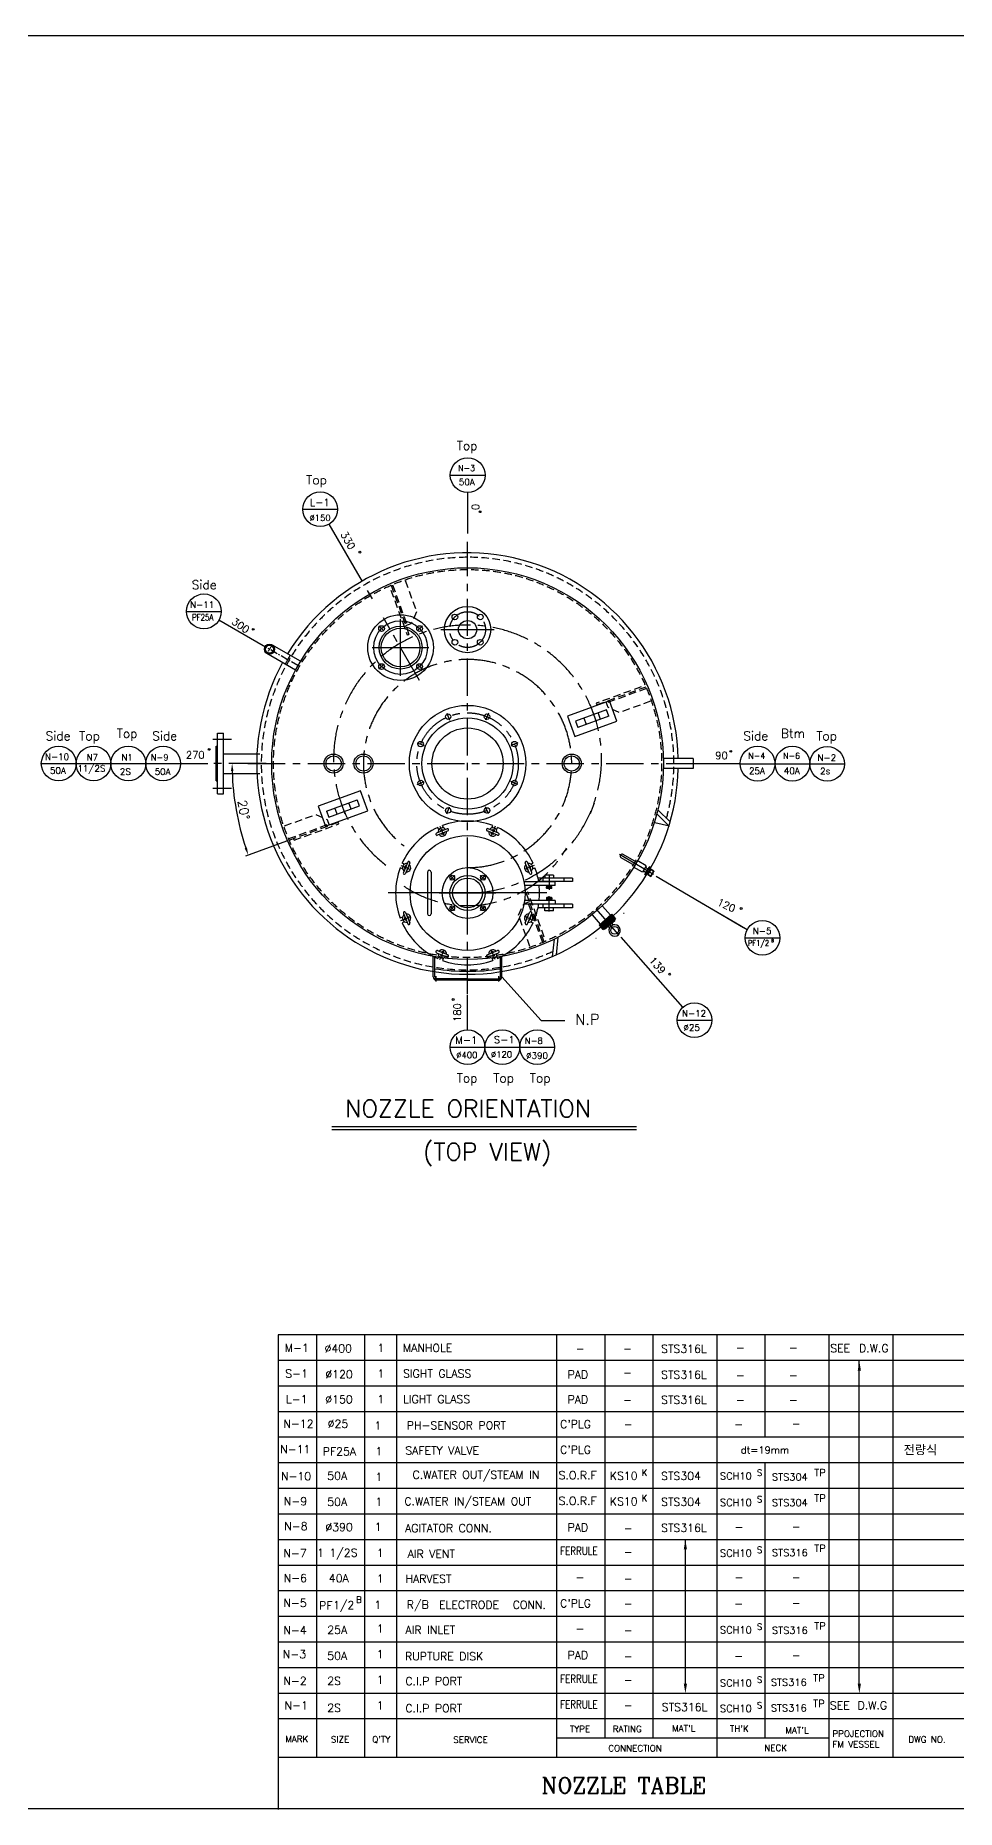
# Model space of a CAD drawing. Extents: x -31592 to 52943, y -66971 to 88202.
# Drawn here: x 3427 to 6511, y -3 to 5940 of the extents above; entities that cross this region are included whole.
import ezdxf
from ezdxf.enums import TextEntityAlignment as Align

# ---------------------------------------------------------------- set-up
doc = ezdxf.new("R2010")
doc.units = 0
doc.header["$LTSCALE"] = 100
doc.header["$MEASUREMENT"] = 0
for name, pattern in [('CADRA_SOLID', [0]), ('CENTER', [2, 1.25, -0.25, 0.25, -0.25]), ('CENTER2', [1.125, 0.75, -0.125, 0.125, -0.125]), ('HIDDEN', [0.375, 0.25, -0.125])]:
    doc.linetypes.add(name, pattern=pattern)
doc.layers.get('0').update_dxf_attribs({"linetype": 'CONTINUOUS'})
for name, color, linetype in [('1', 1, 'CENTER'), ('2', 2, 'HIDDEN'), ('29', 4, 'CADRA_SOLID'), ('4', 4, 'CONTINUOUS'), ('CEN', 1, 'CENTER'), ('HIDDEN', 2, 'HIDDEN'), ('L1', 1, 'CENTER'), ('L3', 3, 'CONTINUOUS'), ('치수선', 4, 'CONTINUOUS')]:
    doc.layers.add(name, color=color, linetype=linetype)
doc.styles.add('ROMANC', font='romanc', dxfattribs={"height": 2.5})
doc.styles.add('ROMANS', font='romans.shx')
doc.styles.get("Standard").update_dxf_attribs({"font": ''})
doc.styles.get('Standard').set_extended_font_data('DotumChe')
doc.dimstyles.get("Standard").update_dxf_attribs({"dimscale": 10, "dimtxt": 3, "dimasz": 2.5, "dimexe": 1, "dimexo": 1, "dimgap": 1, "dimtad": 1, "dimdec": 1, "dimzin": 0, "dimdsep": 46, "dimtxsty": 'ROMANS', "dimcen": 1, "dimclrd": 256, "dimclre": 256, "dimclrt": 256, "dimadec": 0, "dimazin": 0, "dimtfac": 1, "dimtdec": 1, "dimtmove": 0, "dimatfit": 3, "dimfxl": 1, "dimtolj": 1, "dimtzin": 0, "dimlwd": -1, "dimlwe": -1, "dimarcsym": 0})

# ---------------------------------------------------------------- blocks, each defined once
blk = doc.blocks.new('*D114')
at = {"layer": '4', "linetype": 'Continuous', "transparency": 16777216}
for p, q in [((4128.3, 3500.9), (4075.1, 3500.9)), ((4267, 3241.2), (4129.7, 3191.2))]:
    blk.add_line(p, q, dxfattribs=at)
blk.add_arc((4980.5, 3500.9), 895.5, 181.59968, 198.40032, dxfattribs=at)
for points in [[(4081.3, 3475.9), (4089.6, 3476), (4085.1, 3500.9)], [(4134.8, 3219.6), (4126.9, 3216.9), (4139.1, 3194.7)]]:
    blk.add_solid(points, dxfattribs=at)
at = {"layer": '4', "linetype": 'Continuous', "lineweight": -2, "transparency": 16777216, "insert": (4124, 3345.7), "char_height": 30, "attachment_point": 5, "rotation": 280.27465, "style": 'ROMANS'}
blk.add_mtext('\\A1;20°', dxfattribs=at)

msp = doc.modelspace()

# ---------------------------------------------------------------- linework, layer by layer
at = {"color": 1, "linetype": 'CENTER', "lineweight": -2}
msp.add_line((4873.7, 2728.3), (4873.7, 4244.14), dxfattribs=at)
at = {"linetype": 'Continuous', "lineweight": -2}
for p, q in [((4297.09, 3814.2), (4201.66, 3869.29)), ((4314.09, 3843.64), (4218.66, 3898.74)), ((5629.7, 3517.92), (5529.7, 3517.92)), ((5629.7, 3483.92), (5529.7, 3483.92)), ((4873.7, 2779.92), (4769.7, 2779.92)), ((4873.7, 2774.92), (4769.7, 2774.92)), ((4873.7, 2779.92), (4977.7, 2779.92)), ((4873.7, 2774.92), (4977.7, 2774.92))]:
    msp.add_line(p, q, dxfattribs=at)
at = {"lineweight": -2}
for p, q in [((5349.05, 3710.85), (5208.09, 3659.55)), ((5373.67, 3643.19), (5349.05, 3710.85)), ((5208.09, 3659.55), (5232.72, 3591.89)), ((5232.72, 3591.89), (5373.67, 3643.19)), ((5338.8, 3680.52), (5235.44, 3642.9)), ((5235.44, 3642.9), (5242.96, 3622.22)), ((5346.33, 3659.85), (5242.96, 3622.22)), ((5346.33, 3659.85), (5338.8, 3680.52)), ((4514.69, 3409.95), (4373.73, 3358.65)), ((4539.31, 3342.29), (4514.69, 3409.95)), ((4373.73, 3358.65), (4398.36, 3290.99)), ((4398.36, 3290.99), (4539.31, 3342.29)), ((4401.08, 3341.99), (4504.44, 3379.62)), ((4401.08, 3341.99), (4408.6, 3321.32)), ((4408.6, 3321.32), (4511.97, 3358.94)), ((4511.97, 3358.94), (4504.44, 3379.62)), ((4805.15, 3282.56), (4770.04, 3268.02)), ((4808.21, 3275.17), (4773.11, 3260.63)), ((4777.02, 3278.62), (4773.68, 3286.68)), ((4792.72, 3285.13), (4789.38, 3293.19)), ((4974.3, 3260.63), (4939.19, 3275.17)), ((4977.36, 3268.02), (4942.25, 3282.56)), ((4954.68, 3285.13), (4958.02, 3293.19)), ((4970.38, 3278.62), (4973.72, 3286.68)), ((5500.88, 3303.16), (5549.6, 3291.82)), ((4655.99, 3148.4), (4647.93, 3151.74)), ((4662.5, 3164.1), (4654.44, 3167.44)), ((4673.1, 3171.08), (4658.56, 3135.97)), ((4680.49, 3168.02), (4665.95, 3132.91)), ((5081.45, 3132.91), (5066.91, 3168.02)), ((5088.85, 3135.97), (5074.3, 3171.08)), ((5084.91, 3164.1), (5092.97, 3167.44)), ((5091.41, 3148.4), (5099.47, 3151.74)), ((5459.59, 3136.53), (5429.36, 3154.31)), ((5472.25, 3158.06), (5442.02, 3175.84)), ((5472.25, 3158.06), (5459.59, 3136.53)), ((4739.56, 3137.42), (4739.56, 2997.42)), ((4751.56, 3137.42), (4751.56, 2997.42)), ((5167.2, 3104.92), (5062.41, 3104.92)), ((5167.2, 3092.92), (5064.46, 3092.92)), ((5224.94, 3117.42), (5109.46, 3117.42)), ((5224.94, 3105.42), (5111.69, 3105.42)), ((5126.2, 3117.42), (5126.2, 3105.42)), ((5132.7, 3127.42), (5132.7, 3117.42)), ((5161.7, 3127.42), (5132.7, 3127.42)), ((5161.7, 3117.42), (5132.7, 3117.42)), ((5138.2, 3092.42), (5138.2, 3092.92)), ((5156.2, 3092.42), (5138.2, 3092.42)), ((5139.2, 3082.42), (5139.2, 3092.42)), ((5155.2, 3082.42), (5155.2, 3092.42)), ((5156.2, 3092.42), (5156.2, 3092.92)), ((5161.7, 3127.42), (5161.7, 3117.42)), ((5167.2, 3092.92), (5167.2, 3104.92)), ((5196.2, 3117.42), (5196.2, 3105.42)), ((5224.94, 3117.42), (5224.94, 3105.42)), ((5167.2, 3041.92), (5064.46, 3041.92)), ((5138.2, 3088.42), (5139.2, 3089.42)), ((5138.2, 3088.42), (5156.2, 3088.42)), ((5138.2, 3083.42), (5138.2, 3088.42)), ((5138.2, 3083.42), (5156.2, 3083.42)), ((5139.2, 3082.42), (5138.2, 3083.42)), ((5139.2, 3052.42), (5138.2, 3051.42)), ((5138.2, 3051.42), (5138.2, 3046.42)), ((5138.2, 3051.42), (5156.2, 3051.42)), ((5138.2, 3046.42), (5139.2, 3045.42)), ((5138.2, 3046.42), (5156.2, 3046.42)), ((5138.2, 3042.42), (5138.2, 3041.92)), ((5156.2, 3042.42), (5138.2, 3042.42)), ((5155.2, 3089.42), (5139.2, 3089.42)), ((5155.2, 3082.42), (5139.2, 3082.42)), ((5139.2, 3052.42), (5139.2, 3042.42)), ((5155.2, 3052.42), (5139.2, 3052.42)), ((5155.2, 3045.42), (5139.2, 3045.42)), ((5155.2, 3089.42), (5156.2, 3088.42)), ((5155.2, 3082.42), (5156.2, 3083.42)), ((5155.2, 3052.42), (5156.2, 3051.42)), ((5155.2, 3052.42), (5155.2, 3042.42)), ((5155.2, 3045.42), (5156.2, 3046.42)), ((5156.2, 3083.42), (5156.2, 3088.42)), ((5156.2, 3051.42), (5156.2, 3046.42)), ((5156.2, 3042.42), (5156.2, 3041.92)), ((5167.2, 3041.92), (5167.2, 3029.92)), ((4655.99, 2986.44), (4647.93, 2983.1)), ((4658.56, 2998.87), (4673.1, 2963.76)), ((4665.95, 3001.93), (4680.49, 2966.82)), ((5167.2, 3029.92), (5062.41, 3029.92)), ((5066.91, 2966.82), (5081.45, 3001.93)), ((5074.3, 2963.76), (5088.85, 2998.87)), ((5091.41, 2986.44), (5099.47, 2983.1)), ((5224.94, 3017.42), (5109.46, 3017.42)), ((5224.94, 3029.42), (5111.69, 3029.42)), ((5126.2, 3029.42), (5126.2, 3017.42)), ((5161.7, 3017.42), (5132.7, 3017.42)), ((5132.7, 3007.42), (5132.7, 3017.42)), ((5161.7, 3007.42), (5132.7, 3007.42)), ((5161.7, 3007.42), (5161.7, 3017.42)), ((5196.2, 3029.42), (5196.2, 3017.42)), ((5224.94, 3029.42), (5224.94, 3017.42)), ((5290.81, 2994.6), (5317.93, 2963.33)), ((5314.14, 2960.08), (5355.92, 2995.88)), ((5326.06, 3022.66), (5352.12, 2992.62)), ((5327.25, 2944.97), (5369.03, 2980.77)), ((5332.68, 2946.33), (5366.88, 2975.63)), ((5355.92, 2995.88), (5369.03, 2980.77)), ((5365.23, 2977.51), (5365.25, 2977.49)), ((5365.23, 2977.51), (5366.87, 2975.62)), ((4662.5, 2970.74), (4654.44, 2967.4)), ((5084.91, 2970.74), (5092.97, 2967.4)), ((5163.3, 2912.3), (5157.42, 2854.44)), ((5176.01, 2918.73), (5170.06, 2860.13)), ((5303.29, 2916.3), (5303.95, 2915.5)), ((5314.14, 2960.08), (5327.25, 2944.97)), ((5317.46, 2963.88), (5317.93, 2963.33)), ((5331.05, 2948.22), (5332.68, 2946.33)), ((5344.08, 2956.1), (5349, 2950.43)), ((5349, 2950.43), (5360.39, 2960.19)), ((5355.47, 2965.86), (5360.39, 2960.19)), ((4770.04, 2866.82), (4805.15, 2852.28)), ((4773.11, 2874.21), (4808.21, 2859.67)), ((4777.02, 2856.22), (4773.68, 2848.16)), ((4939.19, 2859.67), (4974.3, 2874.21)), ((4942.25, 2852.28), (4977.36, 2866.82)), ((4970.38, 2856.22), (4973.72, 2848.16)), ((4792.72, 2849.71), (4789.38, 2841.65)), ((4954.68, 2849.71), (4958.02, 2841.65)), ((4419.55, 2284.6), (5439.48, 2284.6))]:
    msp.add_line(p, q, dxfattribs=at)
at = {"color": 7, "lineweight": -2}
msp.add_line((5629.7, 3517.92), (5629.7, 3483.92), dxfattribs=at)
at = {"color": 1, "linetype": 'CENTER', "lineweight": -2, "ltscale": 7}
for p, q in [((5147.2, 3129.55), (5147.2, 3077.72)), ((5147.2, 3005.29), (5147.2, 3057.12))]:
    msp.add_line(p, q, dxfattribs=at)
at = {"color": 4, "lineweight": -2}
for p, q in [((5329.33, 2973.1), (5342.44, 2957.99)), ((5331.23, 2974.73), (5344.34, 2959.61)), ((5333.13, 2976.35), (5346.24, 2961.24)), ((5336.93, 2979.61), (5350.04, 2964.5)), ((5338.82, 2981.23), (5351.94, 2966.12)), ((5340.72, 2982.86), (5353.84, 2967.75)), ((5342.62, 2984.49), (5355.73, 2969.38)), ((5344.52, 2986.12), (5357.63, 2971)), ((5346.42, 2987.74), (5359.53, 2972.63)), ((5348.32, 2989.37), (5361.43, 2974.26)), ((5350.22, 2991), (5363.33, 2975.89)), ((5352.12, 2992.62), (5365.25, 2977.49)), ((5354.02, 2994.25), (5367.14, 2979.13)), ((5316.03, 2961.71), (5329.14, 2946.61)), ((5317.91, 2963.36), (5331.03, 2948.25)), ((5319.83, 2964.96), (5332.94, 2949.85)), ((5321.73, 2966.59), (5334.84, 2951.48)), ((5323.63, 2968.22), (5336.74, 2953.1)), ((5325.53, 2969.84), (5338.64, 2954.73)), ((5327.43, 2971.47), (5340.54, 2956.36))]:
    msp.add_line(p, q, dxfattribs=at)
at = {"linetype": 'CENTER2', "lineweight": -2, "ltscale": 20}
for p, q in [((4758.7, 2785.92), (4758.7, 2854.49)), ((4763.7, 2785.92), (4763.7, 2853.67)), ((4983.7, 2785.92), (4983.7, 2853.67)), ((4988.7, 2785.92), (4988.7, 2854.49))]:
    msp.add_line(p, q, dxfattribs=at)
at = {"color": 4, "linetype": 'ByBlock', "lineweight": -2}
for p, q in [((6185.75, 418.35), (6185.75, 1501.09)), ((5603.17, 418.35), (5603.17, 900.65)), ((5259.09, 386.18), (5280.93, 386.18)), ((5421.72, 386.18), (5446, 386.18)), ((5613.49, 386.18), (5635.33, 386.18))]:
    msp.add_line(p, q, dxfattribs=at)
at = {"linetype": 'Continuous', "lineweight": -2}
for centre, radius in [((4873.7, 3500.92), 656), ((4649.34, 3889.52), 110), ((4873.7, 3949.64), 77.5), ((4831.28, 3992.07), 9.5), ((4916.13, 3992.07), 9.5), ((4585.7, 3953.16), 9.5), ((4649.34, 3889.52), 72), ((4649.34, 3889.52), 65), ((4712.98, 3953.16), 9.5), ((4873.7, 3949.64), 30.55), ((4210.33, 3883.92), 17), ((4210.33, 3883.92), 13.4), ((4831.28, 3907.21), 9.5), ((4916.13, 3907.21), 9.5), ((4585.7, 3825.88), 9.5), ((4712.98, 3825.88), 9.5), ((4873.7, 3500.92), 195), ((4808.65, 3657.98), 9), ((4938.76, 3657.98), 9), ((4716.64, 3565.98), 9), ((5030.76, 3565.98), 9), ((4716.64, 3435.86), 9), ((5030.76, 3435.86), 9), ((4808.65, 3343.86), 9), ((4938.76, 3343.86), 9)]:
    msp.add_circle(centre, radius, dxfattribs=at)
at = {"color": 1, "linetype": 'CENTER', "lineweight": -2}
msp.add_circle((4873.7, 3949.64), 60, dxfattribs=at)
at = {"lineweight": -2}
for centre, radius in [((4424.98, 3500.92), 32), ((4424.98, 3500.92), 25.4), ((4524.98, 3500.92), 32), ((4524.98, 3500.92), 25.4), ((5222.42, 3500.92), 32), ((5222.42, 3500.92), 25.4), ((4873.7, 3067.42), 192.5), ((4873.7, 3067.42), 85), ((4822.44, 3118.69), 8), ((4873.7, 3067.42), 59), ((4873.7, 3067.42), 50), ((4924.97, 3118.69), 8), ((4822.44, 3016.16), 8), ((4924.97, 3016.16), 8), ((5366.17, 2942.09), 12.91)]:
    msp.add_circle(centre, radius, dxfattribs=at)
at = {"linetype": 'Continuous', "lineweight": -2}
for start, end in [(1.379777, 148.620223), (151.379777, 358.620223)]:
    msp.add_arc((4873.7, 3500.92), 706, start, end, dxfattribs=at)
at = {"lineweight": -2}
for centre, radius, start, end in [((4873.7, 3500.92), 696, 148.600395, 151.399605), ((4873.7, 3067.42), 241, 114.520851, 155.479149), ((4789.13, 3271.6), 14, 39.10155, 185.89845), ((4789.13, 3271.6), 14, 219.10155, 5.89845), ((4789.13, 3271.6), 7.1, 56.789891, 168.210109), ((4789.13, 3271.6), 7.1, 236.789891, 348.210109), ((4873.7, 3067.42), 241, 69.520851, 110.479149), ((4806.68, 3278.87), 4, 292.5, 112.5), ((4940.72, 3278.87), 4, 67.5, 247.5), ((4958.28, 3271.6), 14, 174.10155, 320.89845), ((4958.28, 3271.6), 14, 354.10155, 140.89845), ((4958.28, 3271.6), 7.1, 191.789891, 303.210109), ((4958.28, 3271.6), 7.1, 11.789891, 123.210109), ((4873.7, 3067.42), 241, 24.520851, 65.479149), ((4771.58, 3264.33), 4, 112.5, 292.5), ((4975.83, 3264.33), 4, 247.5, 67.5), ((4873.7, 3067.42), 241, 159.520851, 200.479149), ((4669.52, 3151.99), 14, 84.10155, 230.89845), ((4669.52, 3151.99), 7.1, 101.789891, 213.210109), ((4669.52, 3151.99), 14, 264.10155, 50.89845), ((4669.52, 3151.99), 7.1, 281.789891, 33.210109), ((4676.8, 3169.55), 4, 337.5, 157.5), ((5077.88, 3151.99), 14, 129.10155, 275.89845), ((5070.61, 3169.55), 4, 22.5, 202.5), ((5077.88, 3151.99), 7.1, 146.789891, 258.210109), ((5077.88, 3151.99), 14, 309.10155, 95.89845), ((5077.88, 3151.99), 7.1, 326.789891, 78.210109), ((4873.7, 3067.42), 241, 8.951692, 20.479149), ((4662.25, 3134.44), 4, 157.5, 337.5), ((4745.56, 3137.42), 6, 0, 180), ((5085.15, 3134.44), 4, 202.5, 22.5), ((4873.7, 3067.42), 241, 353.926214, 6.073786), ((4669.52, 2982.85), 14, 129.10155, 275.89845), ((4662.25, 3000.4), 4, 22.5, 202.5), ((4669.52, 2982.85), 7.1, 146.789891, 258.210109), ((4669.52, 2982.85), 14, 309.10155, 95.89845), ((4669.52, 2982.85), 7.1, 326.789891, 78.210109), ((4745.56, 2997.42), 6, 180, 0), ((5077.88, 2982.85), 14, 84.10155, 230.89845), ((5077.88, 2982.85), 7.1, 101.789891, 213.210109), ((5077.88, 2982.85), 14, 264.10155, 50.89845), ((5077.88, 2982.85), 7.1, 281.789891, 33.210109), ((5085.15, 3000.4), 4, 337.5, 157.5), ((4873.7, 3067.42), 241, 339.520851, 351.048308), ((4873.7, 3067.42), 241, 204.520851, 245.479149), ((4676.8, 2965.29), 4, 202.5, 22.5), ((4873.7, 3067.42), 241, 294.520851, 335.479149), ((5070.61, 2965.29), 4, 157.5, 337.5), ((5366.17, 2942.09), 19.12, 154.051655, 107.841971), ((4771.58, 2870.51), 4, 67.5, 247.5), ((4789.13, 2863.24), 14, 174.10155, 320.89845), ((4789.13, 2863.24), 14, 354.10155, 140.89845), ((4789.13, 2863.24), 7.1, 191.789891, 303.210109), ((4789.13, 2863.24), 7.1, 11.789891, 123.210109), ((4806.68, 2855.97), 4, 247.5, 67.5), ((4940.72, 2855.97), 4, 112.5, 292.5), ((4958.28, 2863.24), 14, 39.10155, 185.89845), ((4958.28, 2863.24), 14, 219.10155, 5.89845), ((4958.28, 2863.24), 7.1, 56.789891, 168.210109), ((4958.28, 2863.24), 7.1, 236.789891, 348.210109), ((4975.83, 2870.51), 4, 292.5, 112.5), ((4873.7, 3500.92), 696, 260.906504, 279.093496), ((4873.7, 3067.42), 241, 249.520851, 290.479149)]:
    msp.add_arc(centre, radius, start, end, dxfattribs=at)
at = {"linetype": 'Continuous', "lineweight": -2, "ltscale": 20}
for centre, radius, start, end in [((4769.7, 2785.92), 11, 180, 270), ((4769.7, 2785.92), 6, 180, 270), ((4977.7, 2785.92), 6, 270, 0), ((4977.7, 2785.92), 11, 270, 0)]:
    msp.add_arc(centre, radius, start, end, dxfattribs=at)
at = {"color": 4, "linetype": 'ByBlock', "lineweight": -2}
for points in [[(6191.13, 1467.33), (6180.41, 1467.33), (6185.77, 1499.49)], [(5608.53, 868.25), (5597.81, 868.25), (5603.17, 900.42)], [(5608.53, 418.35), (5597.81, 418.35), (5603.17, 386.18)], [(6191.11, 418.35), (6180.38, 418.35), (6185.75, 386.18)]]:
    msp.add_solid(points, dxfattribs=at)
at = {"layer": '1', "linetype": 'CENTER', "lineweight": -2, "ltscale": 0.2}
for p, q in [((4305.59, 3828.92), (4189.62, 3895.87)), ((4781.16, 3290.83), (4796.1, 3254.77)), ((4966.24, 3290.83), (4951.31, 3254.77)), ((4650.3, 3159.96), (4686.35, 3145.02)), ((5097.11, 3159.96), (5061.05, 3145.02)), ((4650.3, 2974.88), (4686.35, 2989.82)), ((5097.11, 2974.88), (5061.05, 2989.82)), ((4781.16, 2844.02), (4796.1, 2880.07)), ((4966.24, 2844.02), (4951.31, 2880.07))]:
    msp.add_line(p, q, dxfattribs=at)
at = {"layer": '1', "linetype": 'Continuous', "lineweight": -2}
msp.add_arc((4210.33, 3883.92), 14.9, 240.557298, 150, dxfattribs=at)
at = {"layer": '1', "linetype": 'CENTER', "lineweight": -2, "ltscale": 0.2}
msp.add_arc((4873.7, 3500.92), 766, 148.728318, 151.271682, dxfattribs=at)
at = {"layer": '2', "lineweight": -2}
for p, q in [((4664.93, 4113.89), (4703.14, 4008.91)), ((4616.9, 4082.11), (4671.61, 3931.78)), ((4617.41, 4098.26), (4677.6, 3932.89)), ((4622.1, 4099.97), (4671.11, 3965.33)), ((4703.14, 4008.91), (4685.2, 3970.46)), ((4666.41, 3963.62), (4685.2, 3970.46)), ((4671.61, 3931.78), (4677.25, 3933.83)), ((5454.89, 3757.72), (5304.56, 3703.01)), ((5471.04, 3757.22), (5305.67, 3697.03)), ((5472.75, 3752.52), (5338.11, 3703.51)), ((5304.56, 3703.01), (5306.61, 3697.37)), ((5336.4, 3708.21), (5343.24, 3689.42)), ((5381.69, 3671.49), (5343.24, 3689.42)), ((5486.67, 3709.7), (5381.69, 3671.49)), ((4260.73, 3292.14), (4365.71, 3330.35)), ((4365.71, 3330.35), (4404.17, 3312.42)), ((4274.65, 3249.32), (4409.3, 3298.33)), ((4276.36, 3244.62), (4441.73, 3304.81)), ((4292.51, 3244.12), (4442.85, 3298.83)), ((4411.01, 3293.63), (4404.17, 3312.42)), ((4442.85, 3298.83), (4440.79, 3304.47)), ((4292.51, 3244.12), (4290.46, 3249.75)), ((5044.27, 2992.93), (5062.2, 3031.38)), ((5080.99, 3038.22), (5062.2, 3031.38)), ((5130, 2903.58), (5069.81, 3068.95)), ((5075.79, 3070.06), (5070.15, 3068.01)), ((5130.51, 2919.73), (5075.79, 3070.06)), ((5125.3, 2901.87), (5076.29, 3036.51)), ((5082.48, 2887.95), (5044.27, 2992.93))]:
    msp.add_line(p, q, dxfattribs=at)
at = {"layer": '2', "color": 1, "linetype": 'CENTER', "lineweight": -2}
for p, q in [((4803.98, 3669.24), (4813.58, 3646.07)), ((4943.42, 3669.24), (4933.83, 3646.07)), ((4705.38, 3570.64), (4728.55, 3561.04)), ((5042.02, 3570.64), (5018.85, 3561.04)), ((4705.38, 3431.2), (4728.55, 3440.8)), ((5042.02, 3431.2), (5018.85, 3440.8)), ((4803.98, 3332.6), (4813.58, 3355.77)), ((4943.42, 3332.6), (4933.83, 3355.77))]:
    msp.add_line(p, q, dxfattribs=at)
msp.add_circle((4873.7, 3500.92), 170, dxfattribs=at)
at = {"layer": '29', "color": 3, "linetype": 'HIDDEN', "lineweight": -2}
msp.add_circle((4873.7, 3500.92), 650, dxfattribs=at)
msp.add_arc((4873.7, 3500.92), 691, 344.590259, 294.400986, dxfattribs=at)
at = {"layer": '4', "lineweight": -2}
for p, q in [((0, 5940.03), (8481.17, 5940.03)), ((0, 5940.03), (8481.17, 5940.03)), ((4815.87, 4467.33), (4932.42, 4467.33)), ((4874.15, 4271.32), (4874.15, 4408.69)), ((4321.84, 4352.87), (4438.39, 4352.87)), ((4521.54, 4110.88), (4410.53, 4303.16)), ((4555.37, 4052.29), (4538.94, 4080.75)), ((3932.38, 4010.75), (4048.93, 4010.75)), ((4055.95, 3467.44), (4055.95, 3533.87)), ((3446.12, 3500.92), (3562.67, 3500.92)), ((3562.67, 3500.92), (3679.22, 3500.92)), ((3679.22, 3500.92), (3795.77, 3500.92)), ((3795.77, 3500.92), (3912.32, 3500.92)), ((3912.32, 3500.92), (4004.05, 3500.92)), ((5648.66, 3500.92), (5786.81, 3500.65)), ((5786.82, 3499.92), (5903.36, 3499.92)), ((5903.36, 3499.92), (6019.9, 3499.92)), ((6019.9, 3499.92), (6136.45, 3499.92)), ((5469.46, 3153.32), (5469.67, 3152.62)), ((5469.76, 3153.82), (5470.23, 3152.3)), ((5470.05, 3154.33), (5470.79, 3151.97)), ((5470.35, 3154.84), (5471.34, 3151.64)), ((5475.62, 3149.13), (5479.04, 3149.9)), ((5461.26, 3139.37), (5464.76, 3140.45)), ((5469.74, 3134.09), (5468.77, 3138.09)), ((5470.06, 3134.63), (5469.29, 3137.78)), ((5470.37, 3135.17), (5469.81, 3137.48)), ((5470.69, 3135.7), (5470.33, 3137.17)), ((5471.01, 3136.24), (5470.85, 3136.86)), ((5476.17, 3148.81), (5478.74, 3149.39)), ((5476.71, 3148.48), (5478.43, 3148.87)), ((5477.26, 3148.16), (5478.13, 3148.36)), ((5643.35, 3041.95), (5785.57, 2959.84)), ((5785.57, 2959.84), (5810.43, 2945.49)), ((5803.02, 2917.05), (5919.57, 2917.05)), ((4873.7, 2609.33), (4873.7, 2724.53)), ((5575.24, 2641.31), (5691.79, 2641.31)), ((4815.43, 2551.05), (4931.98, 2551.05)), ((4931.98, 2551.05), (5048.53, 2551.05)), ((5048.53, 2551.05), (5165.08, 2551.05)), ((4419.55, 2274.89), (5439.48, 2274.89)), ((0, 0), (8481.17, 0)), ((0, 0), (8481.17, 0))]:
    msp.add_line(p, q, dxfattribs=at)
at = {"layer": '4', "color": 1, "linetype": 'CENTER', "lineweight": -2}
for p, q in [((4713.14, 3779.03), (4591.78, 3989.23)), ((4020.84, 3583), (4083.24, 3583)), ((4199.17, 3500.65), (4019.44, 3500.65)), ((4124.55, 3500.92), (4098.96, 3500.92)), ((4138.32, 3500.92), (5648.66, 3500.92)), ((4020.84, 3418.3), (4083.24, 3418.3))]:
    msp.add_line(p, q, dxfattribs=at)
at = {"layer": '4', "color": 1, "linetype": 'CENTER', "lineweight": -2, "ltscale": 20}
for p, q in [((4649.34, 3794.45), (4649.34, 3984.59)), ((4593.45, 3945.41), (4576.45, 3962.41)), ((4705.23, 3945.41), (4722.23, 3962.41)), ((4784.22, 3949.64), (4962.99, 3949.64)), ((4554.27, 3889.52), (4744.41, 3889.52)), ((4593.45, 3833.63), (4576.45, 3816.63)), ((4705.23, 3833.63), (4722.23, 3816.63)), ((4873.7, 2972.35), (4873.7, 3162.49)), ((4830.44, 3110.68), (4814.43, 3126.69)), ((4916.96, 3110.68), (4932.97, 3126.69)), ((4778.63, 3067.42), (4968.77, 3067.42)), ((4830.44, 3024.16), (4814.43, 3008.15)), ((4916.96, 3024.16), (4932.97, 3008.15))]:
    msp.add_line(p, q, dxfattribs=at)
at = {"layer": '4', "linetype": 'Continuous', "lineweight": -2}
for p, q in [((4189.62, 3895.87), (4041.12, 3981.61)), ((5658.66, 3500.92), (5768.58, 3500.92)), ((5548.13, 3292.16), (5507.68, 3332.38)), ((5552.03, 3305.21), (5511.12, 3345.89)), ((5505.2, 3124.2), (5798.26, 2951.86)), ((4988.7, 2785.92), (5120.2, 2639.92)), ((5120.2, 2639.92), (5199.2, 2639.92))]:
    msp.add_line(p, q, dxfattribs=at)
at = {"layer": '4', "color": 7, "lineweight": -2}
for p, q in [((4036.19, 3399.09), (4036.19, 3602.22)), ((4036.19, 3602.22), (4055.95, 3602.22)), ((4055.95, 3399.09), (4055.95, 3602.22)), ((4031.8, 3558.78), (4036.19, 3558.78)), ((4031.8, 3442.52), (4031.8, 3558.78)), ((4055.95, 3533.87), (4178.48, 3533.87)), ((4055.95, 3467.44), (4178.51, 3467.44)), ((4031.8, 3442.52), (4036.19, 3442.52)), ((4036.19, 3399.09), (4055.95, 3399.09)), ((5432.59, 3159.36), (5388.14, 3185.51)), ((5439.18, 3170.56), (5394.72, 3196.7)), ((5469.21, 3152.9), (5477.82, 3147.83)), ((5480.91, 3153.09), (5474.53, 3142.23)), ((5486.08, 3150.05), (5479.7, 3139.2)), ((5482.91, 3154.69), (5480.91, 3153.09)), ((5486.51, 3152.57), (5482.91, 3154.69)), ((5486.51, 3152.57), (5486.08, 3150.05)), ((5462.63, 3141.7), (5471.24, 3136.64)), ((5467.72, 3128.86), (5468.15, 3131.38)), ((5471.32, 3126.74), (5467.72, 3128.86)), ((5468.15, 3131.38), (5474.53, 3142.23)), ((5474.67, 3132.65), (5471.26, 3134.66)), ((5471.32, 3126.74), (5473.32, 3128.34)), ((5473.32, 3128.34), (5479.7, 3139.2)), ((5478.99, 3130.11), (5475.55, 3132.13)), ((5477.83, 3128.13), (5488.46, 3146.21)), ((5486.87, 3122.81), (5477.83, 3128.13)), ((5482.97, 3146.77), (5479.56, 3148.78)), ((5487.3, 3144.23), (5483.85, 3146.26)), ((5486.87, 3122.81), (5497.5, 3140.89)), ((5486.87, 3122.81), (5488.92, 3123.34)), ((5497.5, 3140.89), (5488.46, 3146.21)), ((5488.92, 3123.34), (5498.03, 3138.84)), ((5497.5, 3140.89), (5498.03, 3138.84)), ((5395.7, 2999.55), (5397.81, 2999.68))]:
    msp.add_line(p, q, dxfattribs=at)
at = {"layer": '4', "color": 1, "linetype": 'CENTER', "lineweight": -2, "ltscale": 5.1}
for p, q in [((5496.58, 3129.27), (5382.95, 3196.09)), ((5379.64, 2928.53), (5304.18, 3013.9))]:
    msp.add_line(p, q, dxfattribs=at)
at = {"layer": '4', "color": 4, "lineweight": -2}
for p, q in [((5488.92, 3123.34), (5478.58, 3129.42)), ((5498.03, 3138.84), (5487.7, 3144.92)), ((6551.19, 1586.87), (4239.23, 1586.87)), ((4239.23, 1586.87), (4239.23, 1243.76)), ((4367.9, 1586.87), (4367.9, 1243.76)), ((4528.73, 1586.87), (4528.73, 1243.76)), ((4635.95, 1586.87), (4635.95, 1243.76)), ((5172.05, 1586.87), (5172.05, 1243.76)), ((5332.88, 1586.87), (5332.88, 1243.76)), ((5493.71, 1586.87), (5493.71, 1243.76)), ((5708.16, 1586.87), (5708.16, 1243.76)), ((5868.99, 1586.87), (5868.99, 1243.76)), ((6083.43, 1586.87), (6083.43, 171.55)), ((6297.87, 1586.87), (6297.87, 171.55)), ((4239.23, 1501.09), (4239.23, -3.1)), ((6551.19, 1501.09), (4239.23, 1501.09)), ((4367.9, 1501.09), (4367.9, 171.55)), ((4528.73, 1501.09), (4528.73, 171.55)), ((4635.95, 1501.09), (4635.95, 171.55)), ((5172.05, 1501.09), (5172.05, 171.55)), ((5332.88, 1501.09), (5332.88, 235.89)), ((5493.71, 1501.09), (5493.71, 235.89)), ((5708.16, 1501.09), (5708.16, 171.55)), ((5708.16, 1499.39), (5708.16, 1242.06)), ((6297.87, 1501.09), (6297.87, 1329.54)), ((6551.19, 1415.31), (4239.23, 1415.31)), ((6551.19, 1329.54), (4239.23, 1329.54)), ((6551.19, 1243.76), (4239.23, 1243.76)), ((6551.19, 1157.98), (4239.23, 1157.98)), ((5868.99, 1157.98), (5868.99, 235.89)), ((6551.19, 1072.21), (4239.23, 1072.21)), ((6551.19, 986.43), (4239.23, 986.43)), ((6551.19, 900.65), (4239.23, 900.65)), ((6551.19, 814.88), (4239.23, 814.88)), ((6551.19, 729.1), (4239.23, 729.1)), ((6551.19, 643.32), (4239.23, 643.32)), ((6551.19, 557.55), (4239.23, 557.55)), ((6551.19, 471.77), (4239.23, 471.77)), ((6551.19, 385.99), (4239.23, 385.99)), ((6551.19, 300.22), (4239.23, 300.22)), ((6083.43, 235.89), (5172.05, 235.89)), ((6658.41, 171.55), (4239.23, 171.55))]:
    msp.add_line(p, q, dxfattribs=at)
at = {"layer": '4', "color": 1, "linetype": 'CENTER', "lineweight": -2, "ltscale": 7}
msp.add_line((5139.49, 3067.42), (4607.91, 3067.42), dxfattribs=at)
at = {"layer": '4', "color": 1, "linetype": 'CENTER2', "lineweight": -2, "ltscale": 20}
for p, q in [((4768.7, 2770.93), (4768.7, 2788.93)), ((4978.7, 2770.93), (4978.7, 2788.93))]:
    msp.add_line(p, q, dxfattribs=at)
at = {"layer": '4', "lineweight": -2}
for centre, radius in [((4874.15, 4466.96), 58.28), ((4380.12, 4352.87), 58.28), ((4915.46, 4344.54), 2.98), ((4513.13, 4209.16), 2.98), ((3990.65, 4010.75), 58.28), ((4155.95, 3950.58), 2.98), ((3504.39, 3500.92), 58.28), ((3620.94, 3500.92), 58.28), ((3737.49, 3500.92), 58.28), ((3854.05, 3500.92), 58.28), ((4008.32, 3548.4), 2.98), ((5755.08, 3541.81), 2.98), ((5845.09, 3500.65), 58.28), ((5961.63, 3500.65), 58.28), ((6078.17, 3499.92), 58.28), ((5790.11, 3015.54), 2.98), ((5861.29, 2917.05), 58.28), ((5550.62, 2795.26), 2.98), ((4825.35, 2710.64), 2.98), ((5633.51, 2641.31), 58.28), ((4873.7, 2551.05), 58.28), ((4990.25, 2551.05), 58.28), ((5106.8, 2551.05), 58.28)]:
    msp.add_circle(centre, radius, dxfattribs=at)
at = {"layer": '4', "color": 7, "lineweight": -2}
for radius in [152.64, 119.17]:
    msp.add_circle((4873.7, 3500.92), radius, dxfattribs=at)
at = {"layer": '4', "color": 1, "linetype": 'CENTER', "lineweight": -2}
for centre, radius, start, end in [((4873.7, 3516.14), 448.72, 270, 232.379871), ((4873.7, 3500.92), 348.72, 270, 232.379871), ((4873.7, 3405.74), 380.73, 235.884363, 330.530417)]:
    msp.add_arc(centre, radius, start, end, dxfattribs=at)
at = {"layer": '4', "color": 7, "lineweight": -2}
for centre, radius, start, end in [((5391.43, 3191.1), 6.49, 59.541912, 239.541912), ((5489.58, 3148.12), 9.99, 150.193385, 175.904477), ((5477.53, 3155.21), 9.99, 303.179347, 328.890439), ((5476.7, 3126.22), 9.99, 123.179347, 148.890439), ((5503.34, 3125.29), 33.42, 149.541912, 163.730549), ((5464.65, 3133.31), 9.99, 330.193385, 355.904477), ((5503.34, 3125.29), 33.42, 135.353275, 149.541912), ((5450.89, 3156.14), 33.42, 315.353275, 329.541912), ((5450.89, 3156.14), 33.42, 329.541912, 343.730549)]:
    msp.add_arc(centre, radius, start, end, dxfattribs=at)
at = {"layer": '4', "color": 1, "linetype": 'CENTER', "lineweight": -2, "ltscale": 20}
for start, end in [(126.044127, 143.955873), (36.044127, 53.955873), (216.044127, 233.955873), (306.044127, 323.955873)]:
    msp.add_arc((4873.7, 3067.42), 72.5, start, end, dxfattribs=at)
at = {"layer": 'CEN', "linetype": 'Continuous', "lineweight": -2}
msp.add_circle((4649.34, 3889.52), 90, dxfattribs=at)
at = {"layer": 'HIDDEN', "linetype": 'HIDDEN', "lineweight": -2, "ltscale": 0.1}
for p, q in [((4766.7, 2775.34), (4766.7, 2780.72)), ((4767.1, 2775.34), (4767.1, 2780.72)), ((4770.3, 2774.92), (4770.3, 2779.92)), ((4770.7, 2774.92), (4770.7, 2779.92)), ((4976.7, 2774.92), (4976.7, 2779.92)), ((4977.1, 2774.92), (4977.1, 2779.92)), ((4980.3, 2775.34), (4980.3, 2780.72)), ((4980.7, 2775.34), (4980.7, 2780.72))]:
    msp.add_line(p, q, dxfattribs=at)
at = {"layer": 'L1', "lineweight": -2}
for p, q in [((5305.3, 3641.23), (5292.27, 3677.03)), ((4449.87, 3368.74), (4462.9, 3332.93)), ((5297.53, 3368.74), (5284.5, 3332.93))]:
    msp.add_line(p, q, dxfattribs=at)
at = {"layer": 'L3', "lineweight": -2}
for p, q in [((5263.63, 3653.16), (5271.15, 3632.48)), ((5310.61, 3670.26), (5318.14, 3649.59)), ((4436.79, 3331.58), (4429.27, 3352.26)), ((4483.78, 3348.68), (4476.25, 3369.36))]:
    msp.add_line(p, q, dxfattribs=at)
at = {"layer": '치수선', "linetype": 'CENTER', "lineweight": -2, "ltscale": 5.1}
msp.add_line((5594.92, 2684.98), (5387.88, 2919.21), dxfattribs=at)

# ---------------------------------------------------------------- texts
at = {"lineweight": -2, "style": 'ROMANC'}
msp.add_text('NOZZLE TABLE', height=53.6104, dxfattribs=at).set_placement((5121.37, 51.01))
at = {"layer": '4', "lineweight": -2, "style": 'ROMANS'}
for s, height, p in [('N-3', 19.425, (4842.14, 4480.95)), ('50A', 21.368, (4844.57, 4433.51)), ('L-1', 24.281, (4345.84, 4363.61)), ('%%C150', 20.639, (4344.22, 4313.84)), ('N-11', 21.368, (3944.7, 4022.61)), ('N-10', 21.368, (3458.45, 3512.78)), ('N7', 20.639, (3598.47, 3511.34)), ('N1', 20.639, (3715.02, 3511.34)), ('N-9', 20.639, (3812.35, 3511.34)), ('270', 24.281, (3930.51, 3517.66)), ('90', 24.281, (5703.08, 3515.88)), ('N-4', 19.425, (5813.99, 3517.06)), ('N-6', 19.425, (5930.53, 3517.06)), ('N-2', 21.368, (6045.68, 3509.96)), ('50A', 21.368, (3475.08, 3466.86)), ('11/2S', 21.368, (3567.31, 3474.04)), ('2S', 21.368, (3709.28, 3463.25)), ('50A', 21.368, (3825.83, 3463.25)), ('25A', 21.368, (5816.33, 3465.85)), ('40A', 21.368, (5932.87, 3465.85)), ('2s', 21.368, (6054.49, 3465.22)), ('N-5', 21.368, (5829.18, 2929.53)), ('N-12', 21.368, (5591.9, 2653.19)), ('%%c25', 21.368, (5596.81, 2605.89)), ('M-1', 24.281, (4832.95, 2562.49)), ('S-1', 24.281, (4962.2, 2563.88)), ('N-8', 20.639, (5065.42, 2561.99)), ('%%C400', 20.639, (4835.85, 2514.02)), ('%%C120', 20.639, (4952.03, 2516.14)), ('%%C390', 21.368, (5069.85, 2511.98)), ('M-1', 26.805, (4261.46, 1529.72)), ('%%c400', 26.805, (4394.59, 1528.06)), ('1', 26.81, (4571.61, 1529.72)), ('MANHOLE', 26.805, (4657.25, 1529.72)), ('STS316L', 26.805, (5522, 1526.79)), ('SEE', 26.805, (6088.22, 1528.76)), ('D.W.G', 26.805, (6184.72, 1528.76)), ('-', 26.81, (5235.77, 1527.9)), ('-', 26.81, (5394.35, 1527.9)), ('-', 26.81, (5772.49, 1530.68)), ('-', 26.81, (5950.03, 1530.68)), ('S-1', 26.805, (4263, 1443.94)), ('%%c120', 26.805, (4397.37, 1441.54)), ('1', 26.81, (4571.61, 1443.94)), ('SIGHT GLASS', 26.8052, (4657.39, 1443.94)), ('PAD', 26.805, (5208.53, 1440.74)), ('-', 26.81, (5394.35, 1447.32)), ('STS316L', 26.805, (5522, 1440.1)), ('-', 26.81, (5772.49, 1438.83)), ('-', 26.81, (5950.03, 1437.81)), ('L-1', 26.805, (4265.3, 1358.16)), ('%%c150', 26.805, (4397.1, 1357.56)), ('1', 26.81, (4571.61, 1358.16)), ('LIGHT GLASS', 26.8052, (4657.39, 1358.16)), ('PAD', 26.805, (5208.53, 1357.05)), ('-', 26.81, (5394.35, 1356.01)), ('STS316L', 26.805, (5522, 1355.94)), ('-', 26.81, (5772.49, 1355.17)), ('-', 26.81, (5950.03, 1355.17)), ('N-12', 26.805, (4256.87, 1275.93)), ('%%C25', 26.805, (4405.11, 1275.8)), ('1', 26.81, (4562.08, 1269.67)), ('PH-SENSOR PORT', 26.8052, (4670.15, 1270.47)), ("C'PLG", 26.805, (5183.56, 1274.52)), ('-', 26.81, (5396.46, 1274.17)), ('-', 26.81, (5766.55, 1274.17)), ('-', 26.81, (5959.25, 1276.45)), ('N-11', 26.805, (4246.2, 1190.15)), ('PF25A', 26.805, (4388.82, 1183.01)), ('1', 26.81, (4565.36, 1183.53)), ('SAFETY VALVE', 26.8052, (4665.12, 1186.01)), ("C'PLG", 26.805, (5183.56, 1188.74)), ('dt=19mm', 24.125, (5788.64, 1189.06)), ('S.O.R.F', 26.805, (5178.57, 1103.25)), ('K', 21.44, (5456.93, 1114.75)), ('S', 21.44, (5842.62, 1114.34)), ('TP', 24.125, (6035.1, 1113.45)), ('N-10', 26.805, (4248.72, 1099.93)), ('50A', 26.805, (4403.82, 1101.59)), ('1', 26.81, (4565.36, 1097.75)), ('KS10', 26.805, (5349.96, 1101.32)), ('STS304', 26.805, (5522, 1100.91)), ('SCH10', 24.125, (5718.95, 1102)), ('STS304', 24.125, (5893.29, 1098.77)), ('N-9', 26.805, (4258.29, 1016.18)), ('50A', 26.805, (4403.82, 1013.94)), ('1', 26.81, (4565.36, 1014.69)), ('C.WATER IN/STEAM OUT', 26.8052, (4662.12, 1015.89)), ('S.O.R.F', 26.805, (5178.57, 1017.51)), ('KS10', 26.805, (5349.96, 1015.72)), ('K', 21.44, (5456.93, 1029.15)), ('STS304', 26.805, (5522, 1013.99)), ('SCH10', 24.125, (5718.95, 1013.34)), ('S', 21.44, (5842.62, 1025.68)), ('STS304', 24.125, (5893.29, 1013.02)), ('TP', 24.125, (6035.1, 1027.71)), ('N-8', 26.805, (4259.65, 932.82)), ('%%C390', 26.805, (4397.44, 929.5)), ('1', 26.81, (4563.22, 930.48)), ('AGITATOR CONN.', 26.8052, (4664.44, 926.09)), ('PAD', 26.805, (5208.53, 928.39)), ('STS316L', 26.805, (5522, 927.07)), ('-', 26.81, (5396.46, 925.73)), ('-', 26.81, (5767.7, 929.77)), ('-', 26.81, (5959.25, 931.15)), ('N-7', 26.805, (4256.8, 842.22)), ('1 1/2S', 26.805, (4369.69, 843.95)), ('1', 26.81, (4569.2, 843.07)), ('AIR VENT', 26.805, (4672.93, 839.56)), ('-', 26.81, (5396.46, 846.24)), ('SCH10', 24.125, (5718.95, 843.87)), ('S', 21.44, (5842.62, 856.21)), ('STS316', 24.125, (5893.29, 845.32)), ('TP', 24.125, (6035.1, 860.01)), ('N-6', 26.805, (4257.79, 758.85)), ('40A', 26.805, (4408.96, 758.4)), ('1', 26.81, (4569.2, 757.29)), ('HARVEST', 26.805, (4665.79, 756.27)), ('-', 26.81, (5767.7, 761.51)), ('-', 26.81, (5959.25, 762.08)), ('-', 26.81, (5235.36, 761.08)), ('-', 26.81, (5396.46, 757.29)), ('N-5', 26.805, (4256.87, 675.49)), ('PF', 26.805, (4376.54, 666.81)), ('1/2', 26.805, (4422.82, 668.49)), ('B', 21.44, (4500.15, 689.19)), ('1', 26.81, (4562.08, 669.23)), ('R/B', 26.805, (4670.15, 670.03)), ('ELECTRODE', 26.805, (4778.21, 669.14)), ('CONN.', 26.805, (5024.65, 669.14)), ("C'PLG", 26.805, (5183.56, 674.08)), ('-', 26.81, (5396.46, 673.74)), ('-', 26.81, (5766.55, 673.74)), ('-', 26.81, (5959.25, 676.01)), ('N-4', 26.805, (4256.87, 583.88)), ('25A', 26.805, (4403.82, 585.1)), ('1', 26.81, (4569.2, 589.71)), ('AIR INLET', 26.805, (4665.79, 585)), ('-', 26.81, (5235.36, 589.26)), ('-', 26.81, (5396.46, 584.54)), ('SCH10', 24.125, (5718.95, 586.54)), ('S', 21.44, (5842.62, 598.88)), ('STS316', 24.125, (5893.29, 585.14)), ('TP', 24.125, (6035.1, 599.82)), ('N-3', 26.805, (4254.88, 503.94)), ('50A', 26.805, (4403.76, 498.48)), ('1', 26.81, (4569.2, 503.94)), ('RUPTURE DISK', 26.8052, (4664.36, 496.72)), ('PAD', 26.805, (5208.53, 500.82)), ('-', 26.81, (5396.46, 497.05)), ('-', 26.81, (5766.55, 497.74)), ('-', 26.81, (5959.25, 499.78)), ('N-2', 26.805, (4256.83, 414.27)), ('2S', 26.805, (4403.82, 414.31)), ('1', 26.81, (4569.2, 418.16)), ('C.I.P PORT', 26.805, (4665.38, 413.43)), ('-', 26.81, (5396.46, 418.16)), ('SCH10', 24.125, (5718.95, 408.9)), ('S', 21.44, (5842.62, 421.24)), ('STS316', 24.125, (5889.39, 410.8)), ('TP', 24.125, (6031.2, 425.48)), ('N-1', 26.805, (4260.72, 332.38)), ('1', 26.81, (4569.2, 332.38)), ('S', 21.44, (5842.62, 335.47)), ('TP', 24.125, (6031.2, 339.7)), ('SEE ', 26.805, (6086.98, 332.38)), ('D.W.G', 26.805, (6179.93, 332.38)), ('2S', 26.805, (4403.82, 324)), ('C.I.P PORT', 26.805, (4665.38, 322.66)), ('-', 26.81, (5396.46, 332.38)), ('STS316L', 26.805, (5524.31, 326.54)), ('SCH10', 24.125, (5718.95, 323.13)), ('STS316', 24.125, (5889.39, 325.02))]:
    msp.add_text(s, height=height, dxfattribs=at).set_placement(p)
for s, height, rotation, p in [('0', 24.28, 270, (4888.11, 4371)), ('330', 24.281, 298.896801, (4447.52, 4269.58)), ('300', 24.281, 325.443614, (4081.05, 3971.2)), ('120', 24.281, 334.981489, (5707.07, 3028.56)), ('139', 24.281, 311.036056, (5480.01, 2840.86)), ('180', 24.281, 90, (4851.34, 2635.66))]:
    msp.add_text(s, height=height, rotation=rotation, dxfattribs=at).set_placement(p)
at = {"layer": '4', "lineweight": -2, "style": 'ROMANS', "width": 0.8}
for s, height, p in [('PF25A', 21.368, (3951.11, 3980.52)), ('PF1/2', 19.425, (5812.64, 2889.86)), ('B', 10, (5890.98, 2902.87)), ('FERRULE', 26.805, (5183.66, 849.96)), ('FERRULE', 26.805, (5183.66, 421.08)), ('FERRULE', 26.805, (5183.66, 335.3))]:
    msp.add_text(s, height=height, dxfattribs=at).set_placement(p)
at = {"layer": '4', "color": 7, "lineweight": -2, "style": 'ROMANS'}
for s, height, p in [('NOZZLE ORIENTATION', 58.2751, (4463.68, 2315.91)), ('(TOP VIEW)', 58.275, (4724.76, 2171.23))]:
    msp.add_text(s, height=height, dxfattribs=at).set_placement(p)
at = {"layer": '4', "linetype": 'Continuous', "lineweight": -2}
msp.add_text('전량식', height=30, dxfattribs=at).set_placement((6334.01, 1187.13))
at = {"layer": '4', "lineweight": -2, "style": 'ROMANS'}
msp.add_text('C.WATER OUT/STEAM IN', height=26.8052, dxfattribs=at).set_placement((4901.93, 1104.92), align=Align.CENTER)
at = {"layer": '4', "color": 4, "lineweight": -2, "style": 'ROMANS'}
for s, p in [('MARK', (4263.12, 222.26)), ('SIZE', (4415.78, 221.12)), ("Q'TY", (4554.35, 221.12)), ('SERVICE', (4825.68, 219.98)), ('TYPE', (5216.29, 256.18)), ('RATING', (5359.86, 256.18)), ("MAT'L", (5558.55, 258.1)), ("TH'K", (5752.12, 256.81)), ("MAT'L", (5937.89, 251.71)), ('PPOJECTION', (6095.48, 240.13)), ('DWG NO.', (6349.92, 220.91)), ('CONNECTION', (5345.06, 191.41)), ('NECK', (5867.42, 192.68)), ('FM VESSEL', (6095.48, 204.9))]:
    msp.add_text(s, height=21.444, dxfattribs=at).set_placement(p)
at = {"layer": '4', "linetype": 'Continuous', "lineweight": -2, "char_height": 30, "attachment_point": 1}
for s, insert, width in [('{\\Fromans.shx|c0;Top}', (4837.45, 4581.2), 96.9695), ('{\\Fromans.shx|c0;Top}', (4333.26, 4466.41), 96.9695), ('{\\Fromans.shx|c0;Side}', (3949.93, 4114.95), 96.9695), ('{\\Fromans.shx|c0;Side}', (3460.27, 3608.66), 96.9695), ('{\\Fromans.shx|c0;Top}', (3572.99, 3608.66), 96.9695), ('{\\Fromans.shx|c0;Top}', (3698.68, 3616.77), 107.4595), ('{\\Fromans.shx|c0;Side}', (3817.44, 3608.66), 96.9695), ('{\\Fromans.shx|c0;Side}', (5797.13, 3608.66), 156.9091), ('{\\Fromans.shx|c0;Btm}', (5922.82, 3616.77), 107.4595), ('{\\Fromans.shx|c0;Top}', (6041.58, 3608.66), 96.9695), ('{\\Fromans.shx|c0;Top}', (4837.45, 2462.7), 96.9695), ('{\\Fromans.shx|c0;Top}', (4959.8, 2462.7), 96.9695), ('{\\Fromans.shx|c0;Top}', (5082.14, 2462.7), 96.9695)]:
    msp.add_mtext(s, dxfattribs=dict(at, insert=insert, width=width))
at = {"layer": '4', "linetype": 'Continuous', "lineweight": -2, "insert": (5234.2, 2661.92), "char_height": 36, "width": 1817.3333, "attachment_point": 1, "style": 'ROMANS'}
msp.add_mtext('N.P', dxfattribs=at)

# ---------------------------------------------------------------- dimensions: what is measured, and where the dimension line sits
at = {"layer": '4', "linetype": 'Continuous', "lineweight": -2}
dim = msp.add_angular_dim_2l(base=(4091.14, 3396.96), line1=((4276.36, 3244.62), (4441.73, 3304.81)), line2=((4138.32, 3500.92), (5648.66, 3500.92)), dimstyle='Standard', dxfattribs=at)
dim.commit()
dim.dimension.update_dxf_attribs({"geometry": '*D114', "text_midpoint": (4099.44, 3341.2), "dimtype": 162})

doc.saveas('drawing.dxf')
